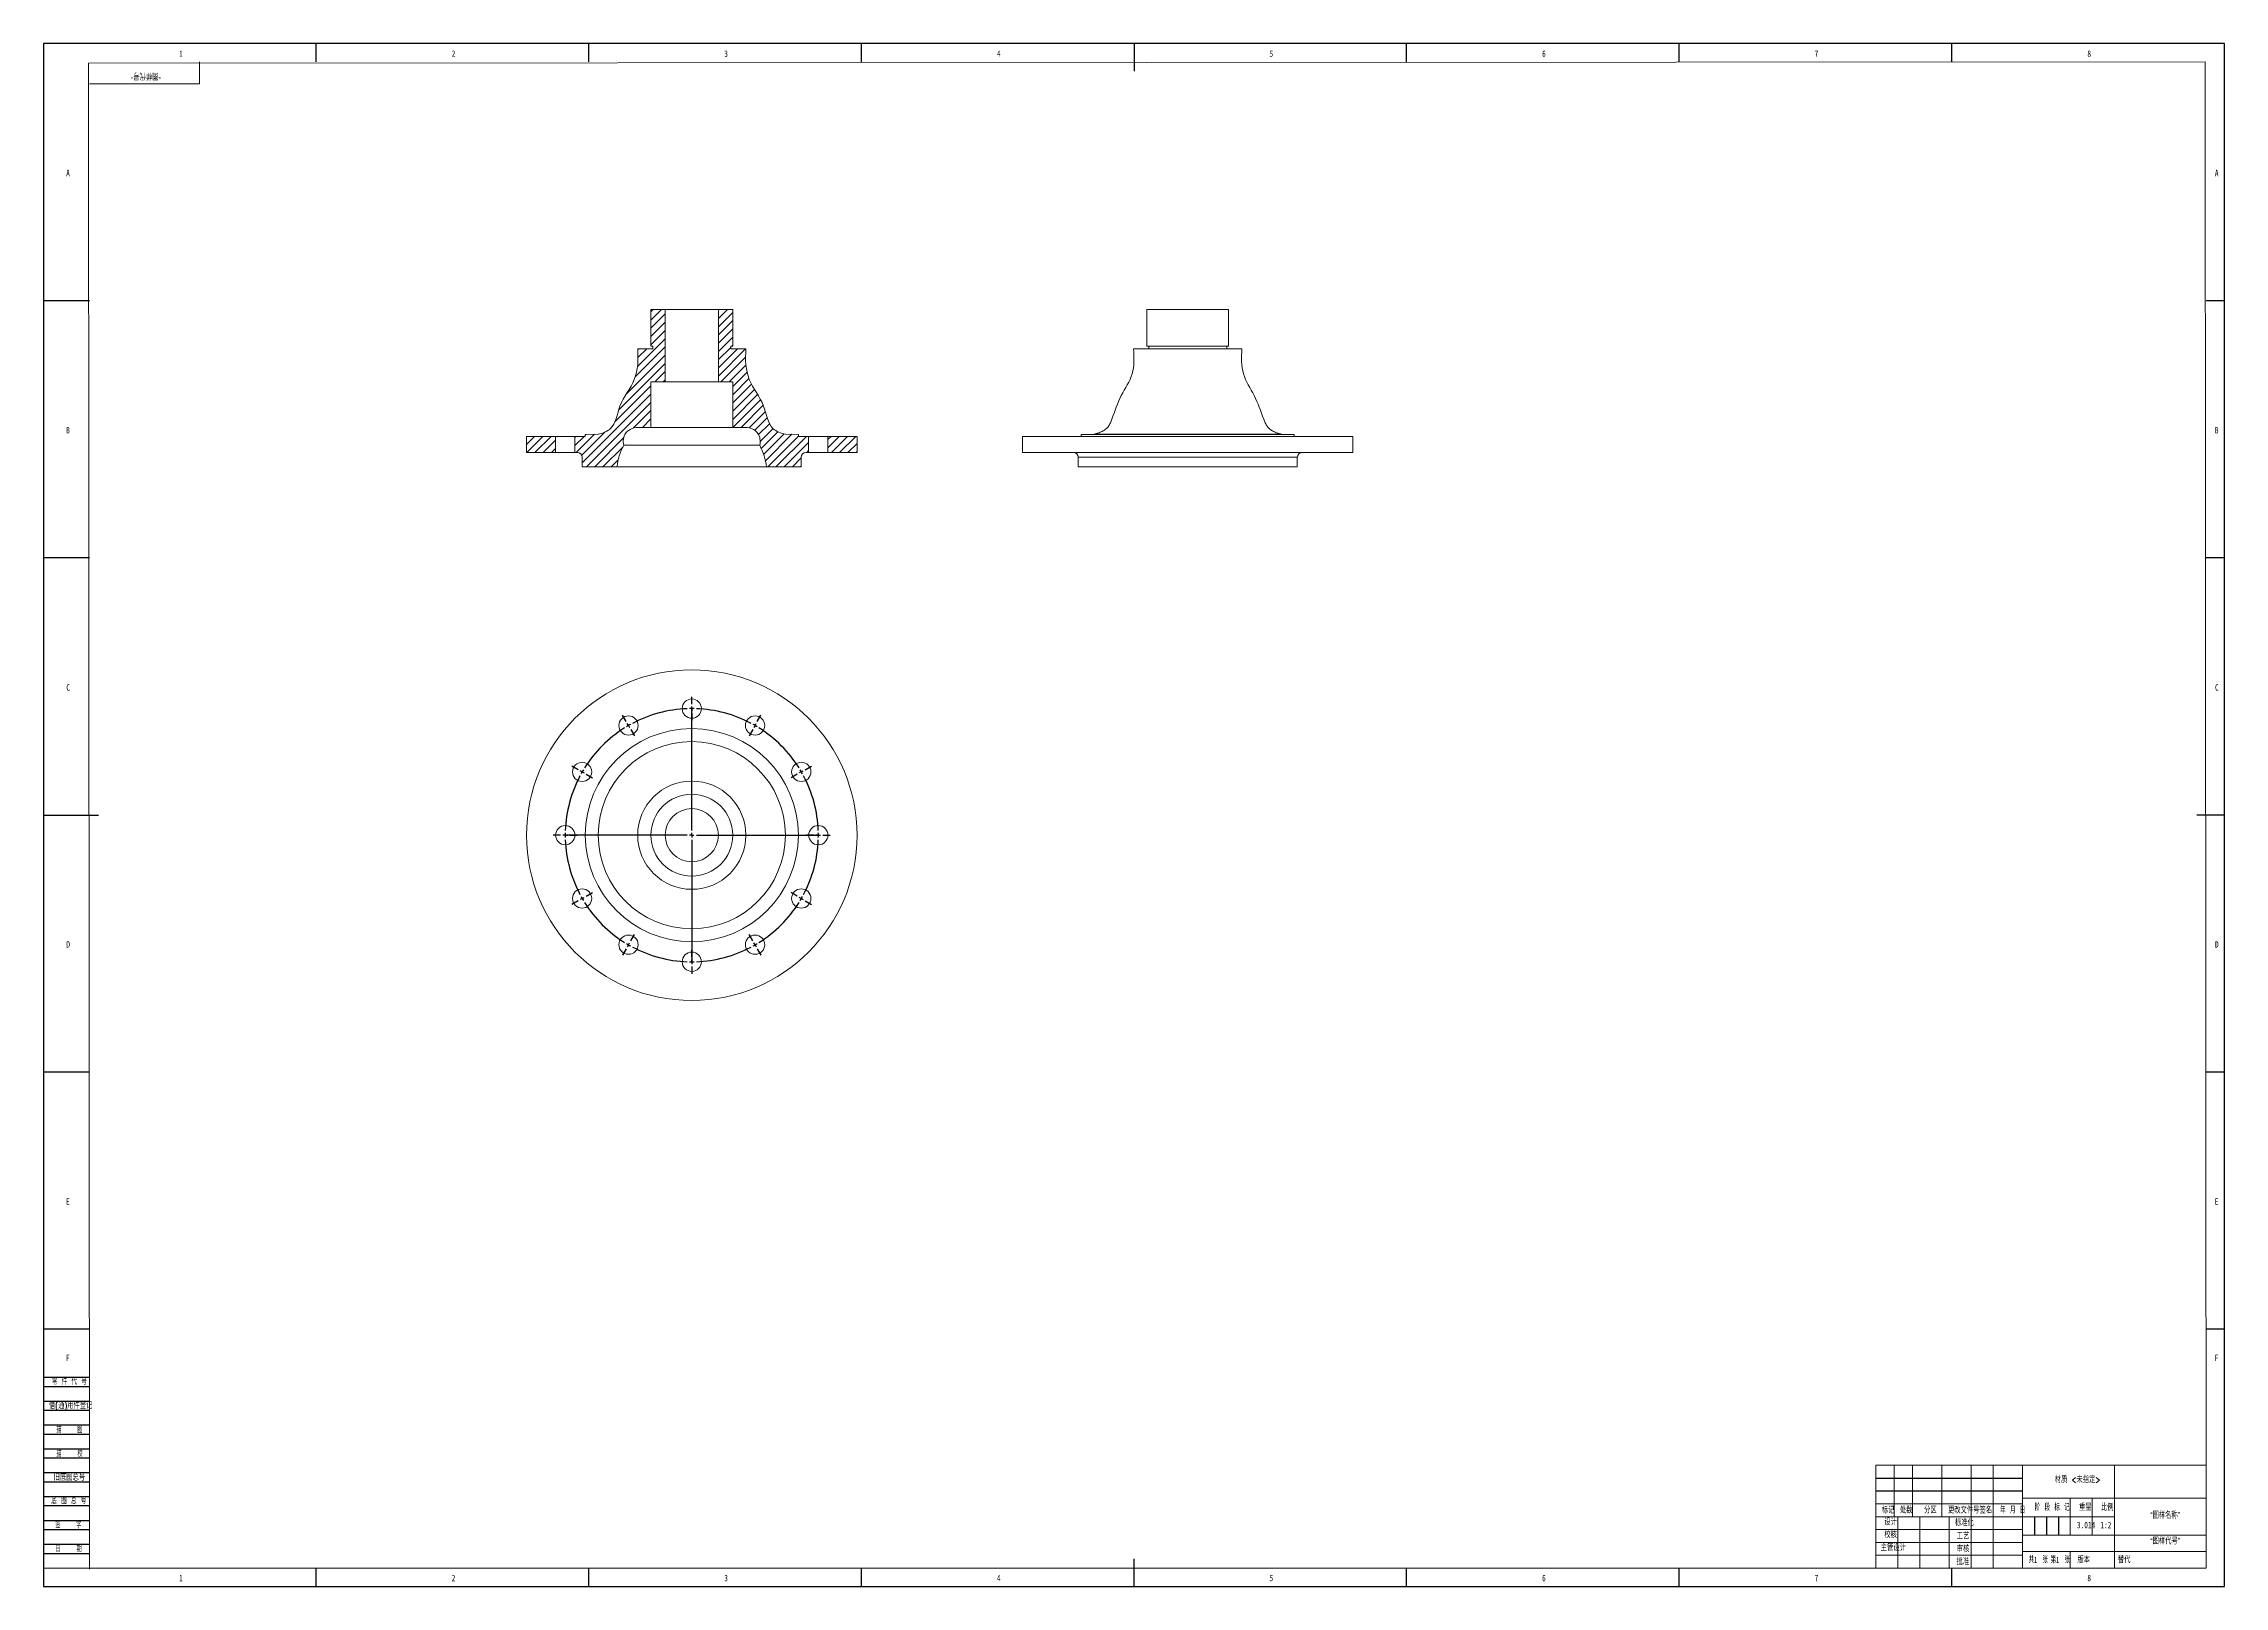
# Model space of a CAD drawing. Header units: millimetres. Extents: x 0 to 1189, y 0 to 841.
import ezdxf

# ---------------------------------------------------------------- set-up
doc = ezdxf.new("R2010")
doc.units = ezdxf.units.MM
for name, color, linetype in [('10', 7, 'Continuous'), ('5', 7, 'Continuous'), ('9', 7, 'Continuous'), ('SLD-0', 7, 'Continuous')]:
    doc.layers.add(name, color=color, linetype=linetype)
doc.styles.add('SLDTEXTSTYLE0', font='TXT', dxfattribs={"width": 0.7})
doc.styles.add('SLDTEXTSTYLE1', font='TXT', dxfattribs={"width": 0.7, "bigfont": 'bigfont'})
doc.styles.add('SLDTEXTSTYLE2', font='TXT', dxfattribs={"width": 0.6, "bigfont": 'bigfont'})
doc.styles.add('SLDTEXTSTYLE3', font='TXT', dxfattribs={"width": 0.614286, "bigfont": 'bigfont'})
doc.styles.add('SLDTEXTSTYLE4', font='TXT', dxfattribs={"width": 0.62, "bigfont": 'bigfont'})
doc.styles.add('SLDTEXTSTYLE5', font='TXT', dxfattribs={"width": 0.566667, "bigfont": 'bigfont'})

# ---------------------------------------------------------------- blocks, each defined once
blk = doc.blocks.new('SW_CENTERMARKSYMBOL_0')
at = {"layer": '10', "color": 0}
for p, q in [((59.8, 106), (59.8, 110)), ((24, 96.4), (22, 99.9)), ((25.3, 94.3), (24.6, 95.3)), ((59.8, 37), (59.8, 104.7)), ((59.8, 103.5), (59.8, 104.7)), ((59.8, 103.5), (59.8, 102.2)), ((59.8, 101), (59.8, 97)), ((94.3, 94.3), (94.9, 95.3)), ((95.5, 96.4), (97.5, 99.9)), ((25.3, 94.3), (25.9, 93.2)), ((26.5, 92.1), (28.5, 88.6)), ((93, 92.1), (91, 88.6)), ((94.3, 94.3), (93.6, 93.2)), ((-2.2, 70.2), (-5.6, 72.2)), ((121.7, 70.2), (125.1, 72.2)), ((0, 69), (-1.1, 69.6)), ((0, 69), (1.1, 68.4)), ((2.2, 67.7), (5.6, 65.7)), ((117.3, 67.7), (113.9, 65.7)), ((119.5, 69), (118.4, 68.4)), ((119.5, 69), (120.6, 69.6)), ((59.8, 34.5), (59.8, 35.7)), ((-11.7, 34.5), (-15.7, 34.5)), ((57.3, 34.5), (-10.5, 34.5)), ((-9.2, 34.5), (-10.5, 34.5)), ((-9.2, 34.5), (-8, 34.5)), ((-6.7, 34.5), (-2.7, 34.5)), ((59.8, 34.5), (58.5, 34.5)), ((59.8, 34.5), (59.8, 33.2)), ((59.8, 34.5), (61, 34.5)), ((59.8, 32), (59.8, -35.8)), ((62.3, 34.5), (130, 34.5)), ((126.3, 34.5), (122.3, 34.5)), ((128.8, 34.5), (127.5, 34.5)), ((128.8, 34.5), (130, 34.5)), ((131.3, 34.5), (135.3, 34.5)), ((0, 0), (-1.1, -0.6)), ((0, 0), (1.1, 0.6)), ((2.2, 1.2), (5.6, 3.2)), ((117.3, 1.2), (113.9, 3.2)), ((119.5, 0), (118.4, 0.6)), ((119.5, 0), (120.6, -0.6)), ((-2.2, -1.3), (-5.6, -3.3)), ((121.7, -1.3), (125.1, -3.3)), ((26.5, -23.1), (28.5, -19.6)), ((93, -23.1), (91, -19.6)), ((24, -27.4), (22, -30.9)), ((25.3, -25.3), (24.6, -26.3)), ((25.3, -25.3), (25.9, -24.2)), ((59.8, -32), (59.8, -28)), ((59.8, -34.5), (59.8, -33.2)), ((59.8, -34.5), (59.8, -35.8)), ((94.3, -25.3), (93.6, -24.2)), ((94.3, -25.3), (94.9, -26.3)), ((95.5, -27.4), (97.5, -30.9)), ((59.8, -37), (59.8, -41))]:
    blk.add_line(p, q, dxfattribs=at)
for start, end in [(92.0759, 117.9241), (90, 91.038), (88.962, 90), (62.0759, 87.9241), (122.0759, 147.9241), (120, 121.038), (118.962, 120), (60, 61.038), (58.962, 60), (32.0759, 57.9241), (152.0759, 177.9241), (150, 151.038), (148.962, 150), (30, 31.038), (28.962, 30), (2.0759, 27.9241), (178.962, 180), (0, 1.038), (180, 181.038), (182.0759, 207.9241), (332.0759, 357.9241), (358.962, 0), (208.962, 210), (328.962, 330), (330, 331.038), (210, 211.038), (212.0759, 237.9241), (302.0759, 327.9241), (238.962, 240), (240, 241.038), (242.0759, 267.9241), (268.962, 270), (270, 271.038), (272.0759, 297.9241), (298.962, 300), (300, 301.038)]:
    blk.add_arc((59.8, 34.5), 69, start, end, dxfattribs=at)

msp = doc.modelspace()

# ---------------------------------------------------------------- hatches: boundary and pattern name
at = {"linetype": 'Continuous', "lineweight": 0}
h = msp.add_hatch(dxfattribs=at)
h.set_pattern_fill('ANSI31', style=0)
edge = h.paths.add_edge_path(flags=0)
edge.add_line((295.3, 626.9), (289.6, 626.9))
edge.add_line((289.6, 626.9), (289.6, 618.1))
edge.add_line((289.6, 618.1), (291, 618.1))
edge.add_arc((291, 615.5), 2.62, 0, 90, ccw=False)
edge.add_line((293.7, 615.5), (293.7, 610.3))
edge.add_line((293.7, 610.3), (312.6, 610.3))
edge.add_arc((345.7, 606.5), 33.3, 152.0874, 173.5564, ccw=False)
edge.add_spline(control_points=[(316.3, 622.1), (315.8, 624.3), (316.1, 627.6), (319.4, 630.7), (321.6, 631.6), (323.1, 631.8)], knot_values=[0, 0, 0, 0, 3035.080302, 4028.45605, 6154.52753, 6154.52753, 6154.52753, 6154.52753], weights=[1, 1, 1, 1, 1, 1], degree=3, periodic=0)
edge.add_line((323.1, 631.8), (331.1, 631.8))
edge.add_line((331.1, 631.8), (331.1, 656.6))
edge.add_line((331.1, 656.6), (338.9, 656.6))
edge.add_line((338.9, 656.6), (338.9, 696.1))
edge.add_line((338.9, 696.1), (331.1, 696.1))
edge.add_line((331.1, 696.1), (331.1, 676.1))
edge.add_line((331.1, 676.1), (332.1, 676.1))
edge.add_line((332.1, 676.1), (332.1, 674.6))
edge.add_line((332.1, 674.6), (323.9, 674.6))
edge.add_spline(control_points=[(323.9, 674.6), (324.3, 669), (323.9, 657.1), (313.2, 645.4), (311.9, 631.2), (304.7, 628.6), (302.3, 628.1)], knot_values=[0, 0, 0, 0, 2431.40503, 4837.037172, 6776.717927, 7834.148235, 7834.148235, 7834.148235, 7834.148235], weights=[1, 1, 1, 1, 1, 1, 1], degree=3, periodic=0)
edge.add_line((302.3, 628.1), (295.3, 628))
edge.add_line((295.3, 628), (295.3, 626.9))
h = msp.add_hatch(dxfattribs=at)
h.set_pattern_fill('ANSI31', style=0)
edge = h.paths.add_edge_path(flags=0)
edge.add_line((411.5, 628), (404.4, 628.1))
edge.add_spline(control_points=[(404.4, 628.1), (402, 628.6), (394.9, 631.2), (393.6, 645.4), (382.9, 657.1), (382.5, 669), (382.9, 674.6)], knot_values=[0, 0, 0, 0, 1057.430308, 2997.111063, 5402.743205, 7834.148235, 7834.148235, 7834.148235, 7834.148235], weights=[1, 1, 1, 1, 1, 1, 1], degree=3, periodic=0)
edge.add_line((382.9, 674.6), (374.6, 674.6))
edge.add_line((374.6, 674.6), (374.6, 676.1))
edge.add_line((374.6, 676.1), (375.7, 676.1))
edge.add_line((375.7, 676.1), (375.7, 696.1))
edge.add_line((375.7, 696.1), (367.9, 696.1))
edge.add_line((367.9, 696.1), (367.9, 656.6))
edge.add_line((367.9, 656.6), (375.7, 656.6))
edge.add_line((375.7, 656.6), (375.7, 631.8))
edge.add_line((375.7, 631.8), (383.6, 631.8))
edge.add_spline(control_points=[(383.6, 631.8), (385.2, 631.6), (387.4, 630.7), (390.6, 627.6), (390.9, 624.3), (390.5, 622.1)], knot_values=[0, 0, 0, 0, 2126.07148, 3119.447228, 6154.52753, 6154.52753, 6154.52753, 6154.52753], weights=[1, 1, 1, 1, 1, 1], degree=3, periodic=0)
edge.add_arc((361, 606.5), 33.3, 6.4436, 27.9126, ccw=False)
edge.add_line((394.1, 610.3), (413.1, 610.3))
edge.add_line((413.1, 610.3), (413.1, 615.5))
edge.add_arc((415.7, 615.5), 2.62, 90, 180, ccw=False)
edge.add_line((415.7, 618.1), (417.1, 618.1))
edge.add_line((417.1, 618.1), (417.1, 626.9))
edge.add_line((417.1, 626.9), (411.5, 626.9))
edge.add_line((411.5, 626.9), (411.5, 628))
h = msp.add_hatch(dxfattribs=at)
h.set_pattern_fill('ANSI31', style=0)
h.paths.add_polyline_path([(263.3, 626.9), (263.3, 618.1), (279.1, 618.1), (279.1, 626.9)], flags=0)
h = msp.add_hatch(dxfattribs=at)
h.set_pattern_fill('ANSI31', style=0)
h.paths.add_polyline_path([(443.5, 618.1), (443.5, 626.9), (427.6, 626.9), (427.6, 618.1)], flags=0)

# ---------------------------------------------------------------- linework, layer by layer
at = {"color": 7, "linetype": 'Continuous', "lineweight": 15}
for p, q in [((331.1, 676.1), (331.1, 696.1)), ((331.1, 696.1), (338.9, 696.1)), ((338.9, 696.1), (338.9, 656.6)), ((367.9, 696.1), (338.9, 696.1)), ((367.9, 656.6), (367.9, 696.1)), ((367.9, 696.1), (375.7, 696.1)), ((375.7, 696.1), (375.7, 676.1)), ((601.5, 696.1), (601.5, 676.1)), ((601.5, 696.1), (646.1, 696.1)), ((646.1, 676.1), (646.1, 696.1)), ((332.1, 674.6), (323.9, 674.6)), ((331.1, 676.1), (332.1, 676.1)), ((332.1, 676.1), (332.1, 674.6)), ((374.6, 674.6), (374.6, 676.1)), ((374.6, 676.1), (375.7, 676.1)), ((382.9, 674.6), (374.6, 674.6)), ((594.3, 674.6), (653.3, 674.6)), ((601.5, 676.1), (646.1, 676.1)), ((602.6, 676.1), (602.6, 674.6)), ((645.1, 674.6), (645.1, 676.1)), ((331.1, 656.6), (331.1, 631.8)), ((338.9, 656.6), (331.1, 656.6)), ((367.9, 656.6), (338.9, 656.6)), ((375.7, 656.6), (367.9, 656.6)), ((375.7, 631.8), (375.7, 656.6)), ((331.1, 631.8), (323.1, 631.8)), ((375.7, 631.8), (331.1, 631.8)), ((383.6, 631.8), (375.7, 631.8)), ((263.3, 626.9), (263.3, 618.1)), ((263.3, 626.9), (279.1, 626.9)), ((279.1, 618.1), (279.1, 626.9)), ((289.6, 626.9), (279.1, 626.9)), ((289.6, 626.9), (289.6, 618.1)), ((289.6, 626.9), (295.3, 626.9)), ((302.3, 628.1), (295.3, 628)), ((295.3, 626.9), (295.3, 628)), ((390.5, 622.1), (316.3, 622.1)), ((411.5, 628), (404.4, 628.1)), ((411.5, 628), (411.5, 626.9)), ((411.5, 626.9), (417.1, 626.9)), ((417.1, 618.1), (417.1, 626.9)), ((427.6, 626.9), (417.1, 626.9)), ((427.6, 626.9), (427.6, 618.1)), ((427.6, 626.9), (443.5, 626.9)), ((443.5, 618.1), (443.5, 626.9)), ((533.7, 626.9), (533.7, 618.1)), ((713.9, 626.9), (533.7, 626.9)), ((572.8, 628.1), (565.7, 628)), ((565.7, 628), (565.7, 626.9)), ((565.7, 628), (681.9, 628)), ((572.8, 628.1), (674.9, 628.1)), ((681.9, 628), (674.9, 628.1)), ((681.9, 626.9), (681.9, 628)), ((713.9, 618.1), (713.9, 626.9)), ((279.1, 618.1), (263.3, 618.1)), ((279.1, 618.1), (289.6, 618.1)), ((291, 618.1), (289.6, 618.1)), ((293.7, 610.3), (293.7, 615.5)), ((312.6, 610.3), (293.7, 610.3)), ((394.1, 610.3), (312.6, 610.3)), ((413.1, 610.3), (394.1, 610.3)), ((413.1, 615.5), (413.1, 610.3)), ((417.1, 618.1), (415.7, 618.1)), ((417.1, 618.1), (427.6, 618.1)), ((443.5, 618.1), (427.6, 618.1)), ((713.9, 618.1), (533.7, 618.1)), ((564.1, 615.5), (564.1, 610.3)), ((564.1, 610.3), (683.5, 610.3)), ((683.5, 610.3), (683.5, 615.5))]:
    msp.add_line(p, q, dxfattribs=at)
at = {"color": 8, "linetype": 'Continuous', "lineweight": 15}
msp.add_line((564.1, 615.5), (683.5, 615.5), dxfattribs=at)
at = {"color": 7, "linetype": 'Continuous', "lineweight": 15}
for centre, radius in [((353.4, 409.5), 90.1), ((353.4, 478.5), 5.25), ((353.4, 409.5), 58.1), ((318.9, 469.3), 5.25), ((387.9, 469.3), 5.25), ((353.4, 409.5), 51), ((293.6, 444), 5.25), ((413.1, 444), 5.25), ((353.4, 409.5), 29.5), ((353.4, 409.5), 22.3), ((353.4, 409.5), 14.5), ((284.4, 409.5), 5.25), ((422.4, 409.5), 5.25), ((293.6, 375), 5.25), ((413.1, 375), 5.25), ((318.9, 349.8), 5.25), ((353.4, 340.5), 5.25), ((387.9, 349.8), 5.25)]:
    msp.add_circle(centre, radius, dxfattribs=at)
for centre, radius, start, end in [((345.7, 606.5), 33.3, 152.0874, 173.5564), ((361, 606.5), 33.3, 6.4436, 27.9126), ((291, 615.5), 2.62, 0, 90), ((415.7, 615.5), 2.62, 90, 180), ((561.5, 615.5), 2.62, 0, 90), ((686.2, 615.5), 2.62, 90, 180)]:
    msp.add_arc(centre, radius, start, end, dxfattribs=at)
for points, knots in [([(302.3, 628.1), (304.7, 628.6), (311.9, 631.2), (313.2, 645.4), (323.9, 657.1), (324.3, 669), (323.9, 674.6)], [0, 0, 0, 0, 1057.430308, 2997.111063, 5402.743205, 7834.148235, 7834.148235, 7834.148235, 7834.148235]), ([(404.4, 628.1), (402, 628.6), (394.9, 631.2), (393.6, 645.4), (382.9, 657.1), (382.5, 669), (382.9, 674.6)], [0, 0, 0, 0, 1057.430308, 2997.111063, 5402.743205, 7834.148235, 7834.148235, 7834.148235, 7834.148235]), ([(594.3, 674.6), (594.5, 669.9), (595, 660.7), (586.8, 649.2), (583.8, 639.9), (581.7, 634.2), (580.6, 632.3), (579.1, 630.7), (577.1, 629.5), (575, 628.7), (573.5, 628.3), (572.8, 628.1)], [0, 0, 0, 0, 0.251282, 0.496901, 0.752781, 0.794233, 0.834167, 0.873794, 0.915024, 0.957643, 1, 1, 1, 1]), ([(674.9, 628.1), (674.1, 628.3), (672.6, 628.7), (670.5, 629.5), (668.6, 630.7), (667.1, 632.3), (666, 634.2), (663.8, 639.9), (660.8, 649.2), (652.7, 660.7), (653.1, 669.9), (653.3, 674.6)], [0, 0, 0, 0, 0.042357, 0.084976, 0.126206, 0.165833, 0.205767, 0.247219, 0.503099, 0.748718, 1, 1, 1, 1]), ([(323.1, 631.8), (321.6, 631.6), (319.4, 630.7), (316.1, 627.6), (315.8, 624.3), (316.3, 622.1)], [0, 0, 0, 0, 2126.07148, 3119.447228, 6154.52753, 6154.52753, 6154.52753, 6154.52753]), ([(383.6, 631.8), (385.2, 631.6), (387.4, 630.7), (390.6, 627.6), (390.9, 624.3), (390.5, 622.1)], [0, 0, 0, 0, 2126.07148, 3119.447228, 6154.52753, 6154.52753, 6154.52753, 6154.52753])]:
    msp.add_open_spline(points, degree=3, knots=knots, dxfattribs=at)
at = {"layer": '10', "color": 7}
for p, q in [((148.6, 831), (148.6, 841)), ((297.2, 831), (297.2, 841)), ((445.9, 831), (445.9, 841)), ((594.5, 841), (594.5, 831)), ((743.1, 831), (743.1, 841)), ((891.8, 831), (891.8, 841)), ((1040.4, 831), (1040.4, 841)), ((594.5, 831), (594.5, 826)), ((25, 700.8), (0, 700.8)), ((1189, 700.8), (1179, 700.8)), ((25, 560.7), (0, 560.7)), ((1189, 560.7), (1179, 560.7)), ((0, 420.5), (25, 420.5)), ((25, 420.5), (30, 420.5)), ((1179, 420.5), (1174, 420.5)), ((1189, 420.5), (1179, 420.5)), ((25, 280.3), (0, 280.3)), ((1189, 280.3), (1179, 280.3)), ((25, 140.2), (0, 140.2)), ((1189, 140.2), (1179, 140.2)), ((0, 114), (25, 114)), ((0, 109), (25, 109)), ((0, 101), (25, 101)), ((0, 96), (25, 96)), ((0, 88), (25, 88)), ((0, 83), (25, 83)), ((0, 75), (25, 75)), ((0, 70), (25, 70)), ((0, 62), (25, 62)), ((0, 57), (25, 57)), ((0, 49), (25, 49)), ((999, 59), (1079, 59)), ((999, 52), (1079, 52)), ((0, 44), (25, 44)), ((0, 36), (25, 36)), ((1085.5, 38), (1085.5, 28)), ((1092, 38), (1092, 28)), ((1098.5, 38), (1098.5, 28)), ((0, 31), (25, 31)), ((0, 23), (25, 23)), ((0, 18), (25, 18)), ((594.5, 10), (594.5, 15)), ((148.6, 0), (148.6, 10)), ((297.2, 0), (297.2, 10)), ((445.9, 0), (445.9, 10)), ((594.5, 0), (594.5, 10)), ((743.1, 0), (743.1, 10)), ((891.8, 0), (891.8, 10)), ((1040.4, 0), (1040.4, 10))]:
    msp.add_line(p, q, dxfattribs=at)
at = {"layer": '10', "color": 7, "lineweight": 15}
for p, q in [((999, 66), (999, 10)), ((1009, 66), (1009, 38)), ((1019, 66), (1019, 38)), ((1035, 66), (1035, 38)), ((1051, 66), (1051, 10)), ((1063, 66), (1063, 10)), ((1079, 66), (1079, 10)), ((1129, 66), (1129, 38)), ((1079, 48), (1179, 48)), ((1105, 48), (1105, 28)), ((1117, 48), (1117, 28)), ((999, 45), (1079, 45)), ((999, 38), (1129, 38)), ((1011, 38), (1011, 10)), ((1023, 38), (1023, 10)), ((1039, 38), (1039, 10)), ((1129, 38), (1129, 10)), ((999, 31), (1079, 31)), ((999, 24), (1079, 24)), ((1079, 28), (1179, 28)), ((999, 17), (1079, 17)), ((1079, 19), (1179, 19))]:
    msp.add_line(p, q, dxfattribs=at)
at = {"layer": '5', "color": 7, "lineweight": 15}
for p, q in [((1178.5, 831), (24.5, 830.3)), ((24.5, 830.3), (25, 9.3)), ((85, 819), (85, 831)), ((1179, 10), (1178.5, 831)), ((25, 819), (85, 819)), ((999, 66), (1179, 66)), ((0, 10), (1179, 10))]:
    msp.add_line(p, q, dxfattribs=at)
at = {"layer": '9', "color": 7}
for p, q in [((1189, 841), (0, 841)), ((0, 841), (0, 0)), ((1189, 0), (1189, 841)), ((0, 0), (1189, 0))]:
    msp.add_line(p, q, dxfattribs=at)
at = {"layer": 'SLD-0', "lineweight": 15}
msp.add_line((1105, 19), (1105, 10), dxfattribs=at)

# ---------------------------------------------------------------- block references
at = {"layer": '10'}
msp.add_blockref('SW_CENTERMARKSYMBOL_0', (293.6, 375), dxfattribs=at)

# ---------------------------------------------------------------- texts
at = {"layer": '10', "char_height": 3.5}
for s, insert, attachment_point, style in [('\\M+18DDE质 <\\M+196A2\\M+18E77\\M+192E8>', (1108.9, 59.9), 2, 'SLDTEXTSTYLE1'), ('\\M+18167图样\\M+196BC\\M+18FCC\\M+18168', (1156.7, 40.5), 2, 'SLDTEXTSTYLE1'), ('\\M+18D5A\\M+18A6A', (1007, 29.9), 2, 'SLDTEXTSTYLE1'), ('3.014', (1113.6, 35.2), 2, 'SLDTEXTSTYLE0'), ('\\M+18167图样\\M+191E3\\M+18D86\\M+18168', (1156.7, 26.4), 2, 'SLDTEXTSTYLE1'), ('\\M+18EE5\\M+18AC7设计', (1008.5, 22.8), 2, 'SLDTEXTSTYLE1'), ('1', (1085.1, 16.2), 1, 'SLDTEXTSTYLE0'), ('1', (1097.1, 16.2), 1, 'SLDTEXTSTYLE0')]:
    msp.add_mtext(s, dxfattribs=dict(at, insert=insert, attachment_point=attachment_point, style=style))
at = {"layer": '10', "color": 7, "insert": (1112.3, 16.2), "char_height": 3.5, "attachment_point": 2, "style": 'SLDTEXTSTYLE1'}
msp.add_mtext('\\M+194C5\\M+1967B', dxfattribs=at)
at = {"layer": '9', "color": 7, "char_height": 3.5}
for s, insert, attachment_point, style in [('1', (74.9, 837.3), 2, 'SLDTEXTSTYLE0'), ('2', (223.5, 837.3), 2, 'SLDTEXTSTYLE0'), ('3', (372.1, 837.3), 2, 'SLDTEXTSTYLE0'), ('4', (520.8, 837.3), 2, 'SLDTEXTSTYLE0'), ('5', (669.4, 837.3), 2, 'SLDTEXTSTYLE0'), ('6', (818, 837.3), 2, 'SLDTEXTSTYLE0'), ('7', (966.6, 837.3), 2, 'SLDTEXTSTYLE0'), ('8', (1115.3, 837.3), 2, 'SLDTEXTSTYLE0'), ('A', (13.3, 772.2), 2, 'SLDTEXTSTYLE0'), ('A', (1184.8, 772.2), 2, 'SLDTEXTSTYLE0'), ('B', (13.3, 632), 2, 'SLDTEXTSTYLE0'), ('B', (1184.8, 632), 2, 'SLDTEXTSTYLE0'), ('C', (13.4, 491.8), 2, 'SLDTEXTSTYLE0'), ('C', (1184.9, 491.8), 2, 'SLDTEXTSTYLE0'), ('D', (13.4, 351.7), 2, 'SLDTEXTSTYLE0'), ('D', (1184.9, 351.7), 2, 'SLDTEXTSTYLE0'), ('E', (13.3, 211.5), 2, 'SLDTEXTSTYLE0'), ('E', (1184.8, 211.5), 2, 'SLDTEXTSTYLE0'), ('F', (13.2, 126.3), 2, 'SLDTEXTSTYLE0'), ('F', (1184.7, 126.3), 2, 'SLDTEXTSTYLE0'), ('\\M+197EB \\M+18C8F \\M+191E3 \\M+18D86', (4.5, 113.4), 1, 'SLDTEXTSTYLE3'), ('\\M+18ED8(\\M+192CA)\\M+19770\\M+18C8F\\M+1936F记', (2.9, 100.3), 1, 'SLDTEXTSTYLE1'), ('\\M+19560    图', (14.1, 87.2), 2, 'SLDTEXTSTYLE5'), ('\\M+19560    \\M+18D5A', (14.1, 74.1), 2, 'SLDTEXTSTYLE5'), ('\\M+18B8C\\M+192EA图总\\M+18D86', (5.5, 61.2), 1, 'SLDTEXTSTYLE1'), ('\\M+192EA 图 总 \\M+18D86', (4.2, 48.4), 1, 'SLDTEXTSTYLE3'), ('标记', (1005.6, 43.3), 2, 'SLDTEXTSTYLE1'), ('设计', (1007, 36.8), 2, 'SLDTEXTSTYLE1'), ('处\\M+19094', (1015.5, 43.3), 2, 'SLDTEXTSTYLE1'), ('\\M+195AA\\M+18BE6', (1028.7, 43.3), 2, 'SLDTEXTSTYLE1'), ('\\M+18D58\\M+189FC\\M+195B6\\M+18C8F\\M+18D86', (1046.9, 43.3), 2, 'SLDTEXTSTYLE1'), ('标\\M+18F79\\M+189BB', (1047.2, 36.4), 2, 'SLDTEXTSTYLE1'), ('签\\M+196BC', (1058.9, 43.3), 2, 'SLDTEXTSTYLE1'), ('\\M+1944E \\M+18C8E \\M+193FA', (1073.6, 43.3), 2, 'SLDTEXTSTYLE4'), ('阶 \\M+19269 标 记', (1095.1, 44.8), 2, 'SLDTEXTSTYLE3'), ('\\M+18F64\\M+197CA', (1113.2, 44.8), 2, 'SLDTEXTSTYLE1'), ('\\M+194E4\\M+197E1', (1125.1, 44.8), 2, 'SLDTEXTSTYLE1'), ('签    \\M+18E9A', (13.5, 35.2), 2, 'SLDTEXTSTYLE5'), ('\\M+18D48艺', (1046.5, 29.2), 2, 'SLDTEXTSTYLE1'), ('\\M+193FA    \\M+18AFA', (13.6, 22.2), 2, 'SLDTEXTSTYLE5'), ('\\M+194E1\\M+18F79', (1046.4, 15.2), 2, 'SLDTEXTSTYLE1'), ('审\\M+18A6A', (1046.5, 22.2), 2, 'SLDTEXTSTYLE1'), ('\\M+18BA4  张', (1087.5, 16.2), 2, 'SLDTEXTSTYLE2'), ('\\M+191E6  张', (1099.5, 16.2), 2, 'SLDTEXTSTYLE2'), ('1', (74.9, 6.3), 2, 'SLDTEXTSTYLE0'), ('2', (223.5, 6.3), 2, 'SLDTEXTSTYLE0'), ('3', (372.1, 6.3), 2, 'SLDTEXTSTYLE0'), ('4', (520.8, 6.3), 2, 'SLDTEXTSTYLE0'), ('5', (669.4, 6.3), 2, 'SLDTEXTSTYLE0'), ('6', (818, 6.3), 2, 'SLDTEXTSTYLE0'), ('7', (966.6, 6.3), 2, 'SLDTEXTSTYLE0'), ('8', (1115.3, 6.3), 2, 'SLDTEXTSTYLE0')]:
    msp.add_mtext(s, dxfattribs=dict(at, insert=insert, attachment_point=attachment_point, style=style))
at = {"layer": 'SLD-0', "insert": (55.8, 821.7), "char_height": 3.5, "attachment_point": 2, "rotation": 180, "style": 'SLDTEXTSTYLE1'}
msp.add_mtext('\\M+18167图样\\M+191E3\\M+18D86\\M+18168', dxfattribs=at)
at = {"layer": 'SLD-0', "char_height": 3.5}
for s, insert, attachment_point, style in [('1:2', (1124.4, 35.2), 2, 'SLDTEXTSTYLE0'), ('\\M+191D6\\M+191E3', (1130.9, 16.2), 1, 'SLDTEXTSTYLE1')]:
    msp.add_mtext(s, dxfattribs=dict(at, insert=insert, attachment_point=attachment_point, style=style))

doc.saveas('drawing.dxf')
